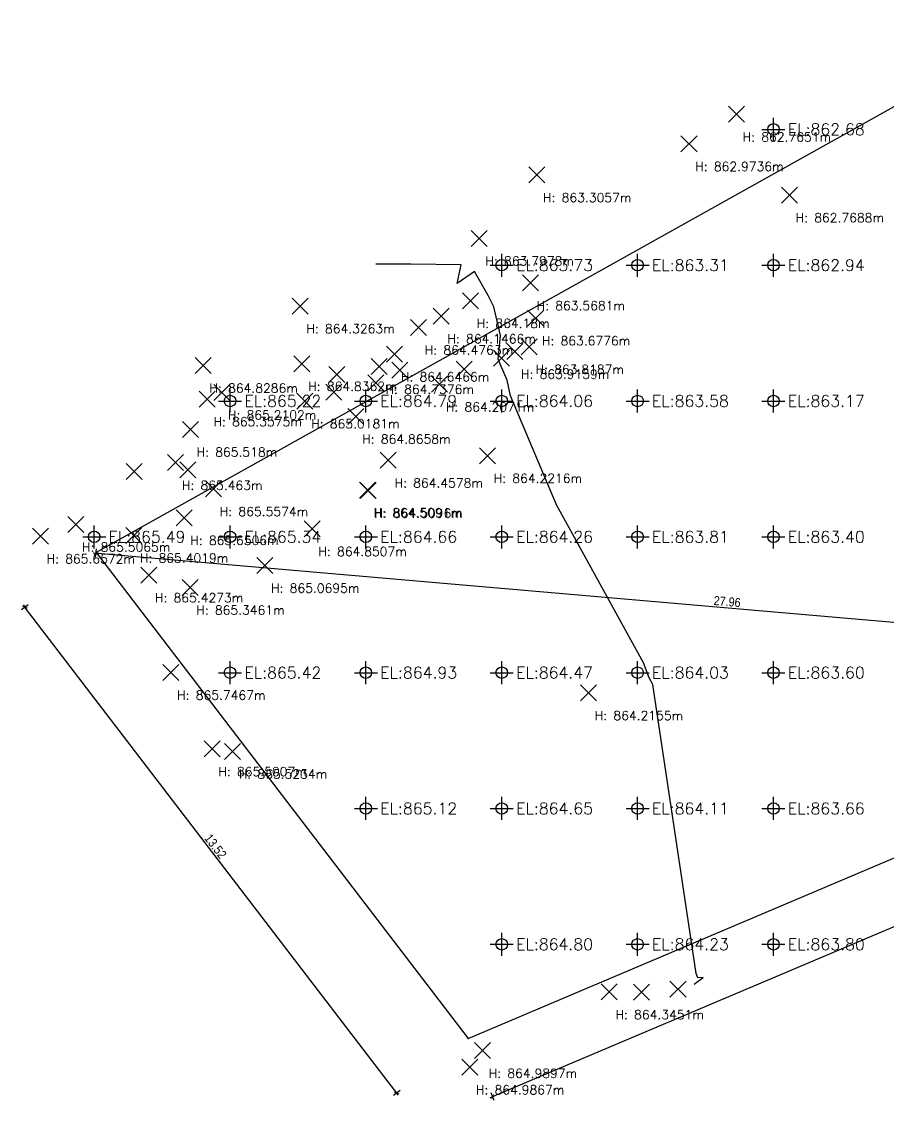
# Model space of a CAD drawing. Header units: metres. Extents: x 243953 to 244054, y 1151082 to 1151124.
# Drawn here: x 244005.66 to 244024.8, y 1151082.14 to 1151105.97 of the extents above; entities that cross this region are included whole.
import ezdxf

# ---------------------------------------------------------------- set-up
doc = ezdxf.new("R2010")
doc.units = ezdxf.units.M
for name, color, linetype in [('A-G-DIMENSION', 191, 'Continuous'), ('C-TOPO-MINR', 8, 'Continuous'), ('C-TOPO-TEXT', 7, 'Continuous'), ('Heights', 7, 'Continuous'), ('V-NODE', 1, 'Continuous')]:
    doc.layers.add(name, color=color, linetype=linetype)
doc.styles.add('Site 1-200 (m)', font='arial.ttf', dxfattribs={"width": 0.85, "height": 0.2})
doc.styles.get("Standard").update_dxf_attribs({"font": 'simplex.shx'})
doc.dimstyles.new('FC 1-200 (m)', dxfattribs={"dimtxt": 0.26, "dimasz": 0.03, "dimexe": 0.144, "dimexo": 0.144, "dimgap": 0.03, "dimtad": 1, "dimzin": 9, "dimdsep": 46, "dimtxsty": 'Site 1-200 (m)', "dimblk": 'CC-DIMTICK', "dimcen": 90, "dimse1": 1, "dimse2": 1, "dimclrd": 256, "dimclrt": 256, "dimadec": 3, "dimazin": 0, "dimtfac": 1, "dimtix": 1, "dimtmove": 2, "dimatfit": 3, "dimfxl": 0.144, "dimtolj": 1, "dimlwd": -1, "dimarcsym": 0})

# ---------------------------------------------------------------- blocks, each defined once
blk = doc.blocks.new('*U1')
at = {"color": 0, "linetype": 'ByBlock', "lineweight": -2, "transparency": 16777216}
for p, q in [((-0.707, -0.707), (0.707, 0.707)), ((-0.707, 0.707), (0.707, -0.707))]:
    blk.add_line(p, q, dxfattribs=at)
blk = doc.blocks.new('*U2', base_point=(244006.07, 1151094.599, 865.657))
at = {"layer": 'V-NODE', "lineweight": -2, "xscale": 0.25, "yscale": 0.25, "zscale": 0.25}
blk.add_blockref('*U1', (244006.07, 1151094.599, 865.657), dxfattribs=at)
blk = doc.blocks.new('*U3', base_point=(244006.852, 1151094.86, 865.506))
at = {"layer": 'V-NODE', "lineweight": -2, "xscale": 0.25, "yscale": 0.25, "zscale": 0.25}
blk.add_blockref('*U1', (244006.852, 1151094.86, 865.506), dxfattribs=at)
blk = doc.blocks.new('*U4', base_point=(244008.9528, 1151091.588, 865.7467))
at = {"layer": 'V-NODE', "lineweight": -2, "xscale": 0.25, "yscale": 0.25, "zscale": 0.25}
blk.add_blockref('*U1', (244008.9528, 1151091.588, 865.7467), dxfattribs=at)
blk = doc.blocks.new('*U5', base_point=(244009.8637, 1151089.901, 865.5007))
at = {"layer": 'V-NODE', "lineweight": -2, "xscale": 0.25, "yscale": 0.25, "zscale": 0.25}
blk.add_blockref('*U1', (244009.8637, 1151089.901, 865.5007), dxfattribs=at)
blk = doc.blocks.new('*U6', base_point=(244010.3153, 1151089.845, 865.5234))
at = {"layer": 'V-NODE', "lineweight": -2, "xscale": 0.25, "yscale": 0.25, "zscale": 0.25}
blk.add_blockref('*U1', (244010.3153, 1151089.845, 865.5234), dxfattribs=at)
blk = doc.blocks.new('*U7', base_point=(244015.5507, 1151082.871, 864.9867))
at = {"layer": 'V-NODE', "lineweight": -2, "xscale": 0.25, "yscale": 0.25, "zscale": 0.25}
blk.add_blockref('*U1', (244015.5507, 1151082.871, 864.9867), dxfattribs=at)
blk = doc.blocks.new('*U8', base_point=(244015.8342, 1151083.236, 864.9897))
at = {"layer": 'V-NODE', "lineweight": -2, "xscale": 0.25, "yscale": 0.25, "zscale": 0.25}
blk.add_blockref('*U1', (244015.8342, 1151083.236, 864.9897), dxfattribs=at)
blk = doc.blocks.new('*U9', base_point=(244018.6332, 1151084.532, 864.3451))
at = {"layer": 'V-NODE', "lineweight": -2, "xscale": 0.25, "yscale": 0.25, "zscale": 0.25}
blk.add_blockref('*U1', (244018.6332, 1151084.532, 864.3451), dxfattribs=at)
blk = doc.blocks.new('*U10', base_point=(244019.3449, 1151084.526, 864.2552))
at = {"layer": 'V-NODE', "lineweight": -2, "xscale": 0.25, "yscale": 0.25, "zscale": 0.25}
blk.add_blockref('*U1', (244019.3449, 1151084.526, 864.2552), dxfattribs=at)
blk = doc.blocks.new('*U11', base_point=(244020.1506, 1151084.597, 864.0674))
at = {"layer": 'V-NODE', "lineweight": -2, "xscale": 0.25, "yscale": 0.25, "zscale": 0.25}
blk.add_blockref('*U1', (244020.1506, 1151084.597, 864.0674), dxfattribs=at)
blk = doc.blocks.new('*U12', base_point=(244018.1759, 1151091.138, 864.2155))
at = {"layer": 'V-NODE', "lineweight": -2, "xscale": 0.25, "yscale": 0.25, "zscale": 0.25}
blk.add_blockref('*U1', (244018.1759, 1151091.138, 864.2155), dxfattribs=at)
blk = doc.blocks.new('*U13', base_point=(244015.9445, 1151096.378, 864.2216))
at = {"layer": 'V-NODE', "lineweight": -2, "xscale": 0.25, "yscale": 0.25, "zscale": 0.25}
blk.add_blockref('*U1', (244015.9445, 1151096.378, 864.2216), dxfattribs=at)
blk = doc.blocks.new('*U14', base_point=(244013.309, 1151095.608, 864.51))
at = {"layer": 'V-NODE', "lineweight": -2, "xscale": 0.25, "yscale": 0.25, "zscale": 0.25}
blk.add_blockref('*U1', (244013.309, 1151095.608, 864.51), dxfattribs=at)
blk = doc.blocks.new('*U15', base_point=(244013.2922, 1151095.617, 864.5091))
at = {"layer": 'V-NODE', "lineweight": -2, "xscale": 0.25, "yscale": 0.25, "zscale": 0.25}
blk.add_blockref('*U1', (244013.2922, 1151095.617, 864.5091), dxfattribs=at)
blk = doc.blocks.new('*U16', base_point=(244012.0726, 1151094.762, 864.8507))
at = {"layer": 'V-NODE', "lineweight": -2, "xscale": 0.25, "yscale": 0.25, "zscale": 0.25}
blk.add_blockref('*U1', (244012.0726, 1151094.762, 864.8507), dxfattribs=at)
blk = doc.blocks.new('*U17', base_point=(244011.0268, 1151093.952, 865.0695))
at = {"layer": 'V-NODE', "lineweight": -2, "xscale": 0.25, "yscale": 0.25, "zscale": 0.25}
blk.add_blockref('*U1', (244011.0268, 1151093.952, 865.0695), dxfattribs=at)
blk = doc.blocks.new('*U18', base_point=(244009.3759, 1151093.467, 865.3461))
at = {"layer": 'V-NODE', "lineweight": -2, "xscale": 0.25, "yscale": 0.25, "zscale": 0.25}
blk.add_blockref('*U1', (244009.3759, 1151093.467, 865.3461), dxfattribs=at)
blk = doc.blocks.new('*U19', base_point=(244008.4629, 1151093.739, 865.4273))
at = {"layer": 'V-NODE', "lineweight": -2, "xscale": 0.25, "yscale": 0.25, "zscale": 0.25}
blk.add_blockref('*U1', (244008.4629, 1151093.739, 865.4273), dxfattribs=at)
blk = doc.blocks.new('*U20', base_point=(244008.1308, 1151094.616, 865.4019))
at = {"layer": 'V-NODE', "lineweight": -2, "xscale": 0.25, "yscale": 0.25, "zscale": 0.25}
blk.add_blockref('*U1', (244008.1308, 1151094.616, 865.4019), dxfattribs=at)
blk = doc.blocks.new('*U21', base_point=(244009.2428, 1151095.008, 865.6506))
at = {"layer": 'V-NODE', "lineweight": -2, "xscale": 0.25, "yscale": 0.25, "zscale": 0.25}
blk.add_blockref('*U1', (244009.2428, 1151095.008, 865.6506), dxfattribs=at)
blk = doc.blocks.new('*U22', base_point=(244009.8952, 1151095.644, 865.5574))
at = {"layer": 'V-NODE', "lineweight": -2, "xscale": 0.25, "yscale": 0.25, "zscale": 0.25}
blk.add_blockref('*U1', (244009.8952, 1151095.644, 865.5574), dxfattribs=at)
blk = doc.blocks.new('*U23', base_point=(244009.3272, 1151096.063, 865.3468))
at = {"layer": 'V-NODE', "lineweight": -2, "xscale": 0.25, "yscale": 0.25, "zscale": 0.25}
blk.add_blockref('*U1', (244009.3272, 1151096.063, 865.3468), dxfattribs=at)
blk = doc.blocks.new('*U24', base_point=(244009.0576, 1151096.225, 865.463))
at = {"layer": 'V-NODE', "lineweight": -2, "xscale": 0.25, "yscale": 0.25, "zscale": 0.25}
blk.add_blockref('*U1', (244009.0576, 1151096.225, 865.463), dxfattribs=at)
blk = doc.blocks.new('*U25', base_point=(244008.1398, 1151096.03, 865.2954))
at = {"layer": 'V-NODE', "lineweight": -2, "xscale": 0.25, "yscale": 0.25, "zscale": 0.25}
blk.add_blockref('*U1', (244008.1398, 1151096.03, 865.2954), dxfattribs=at)
blk = doc.blocks.new('*U26', base_point=(244009.383, 1151096.957, 865.518))
at = {"layer": 'V-NODE', "lineweight": -2, "xscale": 0.25, "yscale": 0.25, "zscale": 0.25}
blk.add_blockref('*U1', (244009.383, 1151096.957, 865.518), dxfattribs=at)
blk = doc.blocks.new('*U27', base_point=(244009.7555, 1151097.629, 865.3575))
at = {"layer": 'V-NODE', "lineweight": -2, "xscale": 0.25, "yscale": 0.25, "zscale": 0.25}
blk.add_blockref('*U1', (244009.7555, 1151097.629, 865.3575), dxfattribs=at)
blk = doc.blocks.new('*U28', base_point=(244009.6666, 1151098.37, 864.8286))
at = {"layer": 'V-NODE', "lineweight": -2, "xscale": 0.25, "yscale": 0.25, "zscale": 0.25}
blk.add_blockref('*U1', (244009.6666, 1151098.37, 864.8286), dxfattribs=at)
blk = doc.blocks.new('*U29', base_point=(244010.0748, 1151097.775, 865.2102))
at = {"layer": 'V-NODE', "lineweight": -2, "xscale": 0.25, "yscale": 0.25, "zscale": 0.25}
blk.add_blockref('*U1', (244010.0748, 1151097.775, 865.2102), dxfattribs=at)
blk = doc.blocks.new('*U30', base_point=(244011.9126, 1151097.582, 865.0181))
at = {"layer": 'V-NODE', "lineweight": -2, "xscale": 0.25, "yscale": 0.25, "zscale": 0.25}
blk.add_blockref('*U1', (244011.9126, 1151097.582, 865.0181), dxfattribs=at)
blk = doc.blocks.new('*U31', base_point=(244012.5504, 1151097.784, 865.008))
at = {"layer": 'V-NODE', "lineweight": -2, "xscale": 0.25, "yscale": 0.25, "zscale": 0.25}
blk.add_blockref('*U1', (244012.5504, 1151097.784, 865.008), dxfattribs=at)
blk = doc.blocks.new('*U32', base_point=(244013.0403, 1151097.244, 864.8658))
at = {"layer": 'V-NODE', "lineweight": -2, "xscale": 0.25, "yscale": 0.25, "zscale": 0.25}
blk.add_blockref('*U1', (244013.0403, 1151097.244, 864.8658), dxfattribs=at)
blk = doc.blocks.new('*U33', base_point=(244013.7539, 1151096.277, 864.4578))
at = {"layer": 'V-NODE', "lineweight": -2, "xscale": 0.25, "yscale": 0.25, "zscale": 0.25}
blk.add_blockref('*U1', (244013.7539, 1151096.277, 864.4578), dxfattribs=at)
blk = doc.blocks.new('*U34', base_point=(244013.4757, 1151097.99, 864.7275))
at = {"layer": 'V-NODE', "lineweight": -2, "xscale": 0.25, "yscale": 0.25, "zscale": 0.25}
blk.add_blockref('*U1', (244013.4757, 1151097.99, 864.7275), dxfattribs=at)
blk = doc.blocks.new('*U35', base_point=(244013.5553, 1151098.345, 864.7376))
at = {"layer": 'V-NODE', "lineweight": -2, "xscale": 0.25, "yscale": 0.25, "zscale": 0.25}
blk.add_blockref('*U1', (244013.5553, 1151098.345, 864.7376), dxfattribs=at)
blk = doc.blocks.new('*U36', base_point=(244014.8872, 1151097.955, 864.2071))
at = {"layer": 'V-NODE', "lineweight": -2, "xscale": 0.25, "yscale": 0.25, "zscale": 0.25}
blk.add_blockref('*U1', (244014.8872, 1151097.955, 864.2071), dxfattribs=at)
blk = doc.blocks.new('*U37', base_point=(244015.4324, 1151098.292, 864.1629))
at = {"layer": 'V-NODE', "lineweight": -2, "xscale": 0.25, "yscale": 0.25, "zscale": 0.25}
blk.add_blockref('*U1', (244015.4324, 1151098.292, 864.1629), dxfattribs=at)
blk = doc.blocks.new('*U38', base_point=(244016.2537, 1151098.534, 863.9833))
at = {"layer": 'V-NODE', "lineweight": -2, "xscale": 0.25, "yscale": 0.25, "zscale": 0.25}
blk.add_blockref('*U1', (244016.2537, 1151098.534, 863.9833), dxfattribs=at)
blk = doc.blocks.new('*U39', base_point=(244016.5455, 1151098.678, 863.9159))
at = {"layer": 'V-NODE', "lineweight": -2, "xscale": 0.25, "yscale": 0.25, "zscale": 0.25}
blk.add_blockref('*U1', (244016.5455, 1151098.678, 863.9159), dxfattribs=at)
blk = doc.blocks.new('*U40', base_point=(244016.868, 1151098.782, 863.819))
at = {"layer": 'V-NODE', "lineweight": -2, "xscale": 0.25, "yscale": 0.25, "zscale": 0.25}
blk.add_blockref('*U1', (244016.868, 1151098.782, 863.819), dxfattribs=at)
blk = doc.blocks.new('*U41', base_point=(244017.0082, 1151099.416, 863.6776))
at = {"layer": 'V-NODE', "lineweight": -2, "xscale": 0.25, "yscale": 0.25, "zscale": 0.25}
blk.add_blockref('*U1', (244017.0082, 1151099.416, 863.6776), dxfattribs=at)
blk = doc.blocks.new('*U42', base_point=(244016.8909, 1151100.193, 863.5681))
at = {"layer": 'V-NODE', "lineweight": -2, "xscale": 0.25, "yscale": 0.25, "zscale": 0.25}
blk.add_blockref('*U1', (244016.8909, 1151100.193, 863.5681), dxfattribs=at)
blk = doc.blocks.new('*U43', base_point=(244015.7614, 1151101.177, 863.7978))
at = {"layer": 'V-NODE', "lineweight": -2, "xscale": 0.25, "yscale": 0.25, "zscale": 0.25}
blk.add_blockref('*U1', (244015.7614, 1151101.177, 863.7978), dxfattribs=at)
blk = doc.blocks.new('*U44', base_point=(244015.5703, 1151099.799, 864.18))
at = {"layer": 'V-NODE', "lineweight": -2, "xscale": 0.25, "yscale": 0.25, "zscale": 0.25}
blk.add_blockref('*U1', (244015.5703, 1151099.799, 864.18), dxfattribs=at)
blk = doc.blocks.new('*U45', base_point=(244014.9216, 1151099.459, 864.1466))
at = {"layer": 'V-NODE', "lineweight": -2, "xscale": 0.25, "yscale": 0.25, "zscale": 0.25}
blk.add_blockref('*U1', (244014.9216, 1151099.459, 864.1466), dxfattribs=at)
blk = doc.blocks.new('*U46', base_point=(244014.4217, 1151099.21, 864.4763))
at = {"layer": 'V-NODE', "lineweight": -2, "xscale": 0.25, "yscale": 0.25, "zscale": 0.25}
blk.add_blockref('*U1', (244014.4217, 1151099.21, 864.4763), dxfattribs=at)
blk = doc.blocks.new('*U47', base_point=(244013.8937, 1151098.619, 864.6466))
at = {"layer": 'V-NODE', "lineweight": -2, "xscale": 0.25, "yscale": 0.25, "zscale": 0.25}
blk.add_blockref('*U1', (244013.8937, 1151098.619, 864.6466), dxfattribs=at)
blk = doc.blocks.new('*U48', base_point=(244014.0069, 1151098.269, 864.6966))
at = {"layer": 'V-NODE', "lineweight": -2, "xscale": 0.25, "yscale": 0.25, "zscale": 0.25}
blk.add_blockref('*U1', (244014.0069, 1151098.269, 864.6966), dxfattribs=at)
blk = doc.blocks.new('*U49', base_point=(244012.6172, 1151098.174, 864.9585))
at = {"layer": 'V-NODE', "lineweight": -2, "xscale": 0.25, "yscale": 0.25, "zscale": 0.25}
blk.add_blockref('*U1', (244012.6172, 1151098.174, 864.9585), dxfattribs=at)
blk = doc.blocks.new('*U50', base_point=(244011.8468, 1151098.408, 864.8362))
at = {"layer": 'V-NODE', "lineweight": -2, "xscale": 0.25, "yscale": 0.25, "zscale": 0.25}
blk.add_blockref('*U1', (244011.8468, 1151098.408, 864.8362), dxfattribs=at)
blk = doc.blocks.new('*U51', base_point=(244011.8068, 1151099.682, 864.3263))
at = {"layer": 'V-NODE', "lineweight": -2, "xscale": 0.25, "yscale": 0.25, "zscale": 0.25}
blk.add_blockref('*U1', (244011.8068, 1151099.682, 864.3263), dxfattribs=at)
blk = doc.blocks.new('*U52', base_point=(244017.0333, 1151102.579, 863.3057))
at = {"layer": 'V-NODE', "lineweight": -2, "xscale": 0.25, "yscale": 0.25, "zscale": 0.25}
blk.add_blockref('*U1', (244017.0333, 1151102.579, 863.3057), dxfattribs=at)
blk = doc.blocks.new('*U53', base_point=(244020.3939, 1151103.265, 862.9736))
at = {"layer": 'V-NODE', "lineweight": -2, "xscale": 0.25, "yscale": 0.25, "zscale": 0.25}
blk.add_blockref('*U1', (244020.3939, 1151103.265, 862.9736), dxfattribs=at)
blk = doc.blocks.new('*U54', base_point=(244021.442, 1151103.918, 862.765))
at = {"layer": 'V-NODE', "lineweight": -2, "xscale": 0.25, "yscale": 0.25, "zscale": 0.25}
blk.add_blockref('*U1', (244021.442, 1151103.918, 862.765), dxfattribs=at)
blk = doc.blocks.new('*U55', base_point=(244022.6109, 1151102.134, 862.7688))
at = {"layer": 'V-NODE', "lineweight": -2, "xscale": 0.25, "yscale": 0.25, "zscale": 0.25}
blk.add_blockref('*U1', (244022.6109, 1151102.134, 862.7688), dxfattribs=at)
blk = doc.blocks.new('CC-DIMTICK')
for p, q in [((0, 3), (0, -3)), ((2, 0), (-2, 0))]:
    blk.add_line(p, q)
at = {"const_width": 0.444, "flags": 128}
blk.add_lwpolyline([(-1.41, -1.41), (1.41, 1.41)], dxfattribs=at)
blk = doc.blocks.new('*D137')
at = {"layer": 'A-G-DIMENSION', "transparency": 16777216}
blk.add_line((244035.671, 1151090.534), (244016.086, 1151082.231), dxfattribs=at)
at = {"layer": 'A-G-DIMENSION', "transparency": 16777216, "xscale": 0.03, "yscale": 0.03, "zscale": 0.03}
for p, rotation in [((244035.698, 1151090.546), 22.97358146910852), ((244016.058, 1151082.22), 202.9735814691085)]:
    blk.add_blockref('CC-DIMTICK', p, dxfattribs=dict(at, rotation=rotation))
at = {"layer": 'A-G-DIMENSION', "transparency": 16777216, "insert": (244025.827, 1151086.504), "char_height": 0.2, "attachment_point": 5, "rotation": 22.9736, "style": 'Site 1-200 (m)'}
blk.add_mtext('\\A1;21.33', dxfattribs=at)
blk = doc.blocks.new('*D138')
at = {"layer": 'A-G-DIMENSION', "transparency": 16777216}
blk.add_line((244013.923, 1151082.325), (244005.746, 1151093.013), dxfattribs=at)
at = {"layer": 'A-G-DIMENSION', "transparency": 16777216, "xscale": 0.03, "yscale": 0.03, "zscale": 0.03}
for p, rotation in [((244005.727, 1151093.037), 127.4192203979218), ((244013.941, 1151082.301), 307.4192203979218)]:
    blk.add_blockref('CC-DIMTICK', p, dxfattribs=dict(at, rotation=rotation))
at = {"layer": 'A-G-DIMENSION', "transparency": 16777216, "insert": (244009.939, 1151087.749), "char_height": 0.2, "attachment_point": 5, "rotation": 307.4192, "style": 'Site 1-200 (m)'}
blk.add_mtext('\\A1;13.52', dxfattribs=at)
blk = doc.blocks.new('*D140')
at = {"layer": 'A-G-DIMENSION', "transparency": 16777216}
blk.add_line((244007.329, 1151094.224), (244035.123, 1151091.82), dxfattribs=at)
at = {"layer": 'A-G-DIMENSION', "transparency": 16777216, "xscale": 0.03, "yscale": 0.03, "zscale": 0.03}
for p, rotation in [((244007.299, 1151094.227), 175.0549365198598), ((244035.153, 1151091.817), 355.0549365198598)]:
    blk.add_blockref('CC-DIMTICK', p, dxfattribs=dict(at, rotation=rotation))
at = {"layer": 'A-G-DIMENSION', "transparency": 16777216, "insert": (244021.237, 1151093.154), "char_height": 0.2, "attachment_point": 5, "rotation": 355.0549, "style": 'Site 1-200 (m)'}
blk.add_mtext('\\A1;27.96', dxfattribs=at)

msp = doc.modelspace()

# ---------------------------------------------------------------- linework, layer by layer
at = {"color": 11, "true_color": 0xf27172}
msp.add_lwpolyline([(244026.67, 1151105.063), (244007.3, 1151094.24), (244015.514, 1151083.504), (244035.154, 1151091.83), (244032.815, 1151096.249), (244027.81, 1151105.7)], close=True, dxfattribs=at)
msp.add_lwpolyline([(244026.67, 1151105.063), (244007.3, 1151094.24), (244015.514, 1151083.504), (244035.154, 1151091.83), (244032.815, 1151096.249), (244027.81, 1151105.7)], close=True)
for p in [(244007.3, 1151094.24), (244015.514, 1151083.504)]:
    msp.add_point(p)
at = {"layer": 'C-TOPO-MINR', "color": 8, "linetype": 'Continuous', "lineweight": -3, "elevation": 864, "flags": 128}
msp.add_lwpolyline([(244020.509, 1151084.702), (244020.71, 1151084.85), (244020.592, 1151084.841), (244020.551, 1151084.94), (244019.594, 1151091.322), (244019.513, 1151091.472), (244019.386, 1151091.801), (244017.466, 1151095.289), (244016.452, 1151097.7), (244016.38, 1151098.045), (244016.232, 1151098.383), (244016.177, 1151098.511), (244016.196, 1151098.641), (244016.235, 1151099.035), (244016.085, 1151099.662), (244015.959, 1151099.915), (244015.66, 1151100.448), (244015.275, 1151100.181), (244015.362, 1151100.591), (244014.248, 1151100.605), (244013.478, 1151100.608)], dxfattribs=at)
at = {"layer": 'C-TOPO-TEXT', "color": 6, "linetype": 'Continuous', "lineweight": -3}
for p, q in [((244022.259, 1151103.331, 862.676), (244022.259, 1151103.839, 862.676)), ((244022.005, 1151103.585, 862.676), (244022.513, 1151103.585, 862.676)), ((244016.259, 1151100.331, 863.732), (244016.259, 1151100.839, 863.732)), ((244019.259, 1151100.331, 863.307), (244019.259, 1151100.839, 863.307)), ((244022.259, 1151100.331, 862.938), (244022.259, 1151100.839, 862.938)), ((244016.005, 1151100.585, 863.732), (244016.513, 1151100.585, 863.732)), ((244019.005, 1151100.585, 863.307), (244019.513, 1151100.585, 863.307)), ((244022.005, 1151100.585, 862.938), (244022.513, 1151100.585, 862.938)), ((244010.259, 1151097.331, 865.217), (244010.259, 1151097.839, 865.217)), ((244013.259, 1151097.331, 864.794), (244013.259, 1151097.839, 864.794)), ((244016.259, 1151097.331, 864.061), (244016.259, 1151097.839, 864.061)), ((244019.259, 1151097.331, 863.582), (244019.259, 1151097.839, 863.582)), ((244022.259, 1151097.331, 863.171), (244022.259, 1151097.839, 863.171)), ((244010.005, 1151097.585, 865.217), (244010.513, 1151097.585, 865.217)), ((244013.005, 1151097.585, 864.794), (244013.513, 1151097.585, 864.794)), ((244016.005, 1151097.585, 864.061), (244016.513, 1151097.585, 864.061)), ((244019.005, 1151097.585, 863.582), (244019.513, 1151097.585, 863.582)), ((244022.005, 1151097.585, 863.171), (244022.513, 1151097.585, 863.171)), ((244007.259, 1151094.331, 865.486), (244007.259, 1151094.839, 865.486)), ((244010.259, 1151094.331, 865.34), (244010.259, 1151094.839, 865.34)), ((244013.259, 1151094.331, 864.656), (244013.259, 1151094.839, 864.656)), ((244016.259, 1151094.331, 864.263), (244016.259, 1151094.839, 864.263)), ((244019.259, 1151094.331, 863.808), (244019.259, 1151094.839, 863.808)), ((244022.259, 1151094.331, 863.397), (244022.259, 1151094.839, 863.397)), ((244007.005, 1151094.585, 865.486), (244007.513, 1151094.585, 865.486)), ((244010.005, 1151094.585, 865.34), (244010.513, 1151094.585, 865.34)), ((244013.005, 1151094.585, 864.656), (244013.513, 1151094.585, 864.656)), ((244016.005, 1151094.585, 864.263), (244016.513, 1151094.585, 864.263)), ((244019.005, 1151094.585, 863.808), (244019.513, 1151094.585, 863.808)), ((244022.005, 1151094.585, 863.397), (244022.513, 1151094.585, 863.397)), ((244010.259, 1151091.331, 865.421), (244010.259, 1151091.839, 865.421)), ((244013.259, 1151091.331, 864.93), (244013.259, 1151091.839, 864.93)), ((244016.259, 1151091.331, 864.472), (244016.259, 1151091.839, 864.472)), ((244019.259, 1151091.331, 864.031), (244019.259, 1151091.839, 864.031)), ((244022.259, 1151091.331, 863.597), (244022.259, 1151091.839, 863.597)), ((244010.005, 1151091.585, 865.421), (244010.513, 1151091.585, 865.421)), ((244013.005, 1151091.585, 864.93), (244013.513, 1151091.585, 864.93)), ((244016.005, 1151091.585, 864.472), (244016.513, 1151091.585, 864.472)), ((244019.005, 1151091.585, 864.031), (244019.513, 1151091.585, 864.031)), ((244022.005, 1151091.585, 863.597), (244022.513, 1151091.585, 863.597)), ((244013.259, 1151088.331, 865.123), (244013.259, 1151088.839, 865.123)), ((244016.259, 1151088.331, 864.649), (244016.259, 1151088.839, 864.649)), ((244019.259, 1151088.331, 864.111), (244019.259, 1151088.839, 864.111)), ((244022.259, 1151088.331, 863.664), (244022.259, 1151088.839, 863.664)), ((244013.005, 1151088.585, 865.123), (244013.513, 1151088.585, 865.123)), ((244016.005, 1151088.585, 864.649), (244016.513, 1151088.585, 864.649)), ((244019.005, 1151088.585, 864.111), (244019.513, 1151088.585, 864.111)), ((244022.005, 1151088.585, 863.664), (244022.513, 1151088.585, 863.664)), ((244016.259, 1151085.331, 864.802), (244016.259, 1151085.839, 864.802)), ((244019.259, 1151085.331, 864.226), (244019.259, 1151085.839, 864.226)), ((244022.259, 1151085.331, 863.803), (244022.259, 1151085.839, 863.803)), ((244016.005, 1151085.585, 864.802), (244016.513, 1151085.585, 864.802)), ((244019.005, 1151085.585, 864.226), (244019.513, 1151085.585, 864.226)), ((244022.005, 1151085.585, 863.803), (244022.513, 1151085.585, 863.803))]:
    msp.add_line(p, q, dxfattribs=at)
for centre in [(244022.259, 1151103.585, 862.676), (244016.259, 1151100.585, 863.732), (244019.259, 1151100.585, 863.307), (244022.259, 1151100.585, 862.938), (244010.259, 1151097.585, 865.217), (244013.259, 1151097.585, 864.794), (244016.259, 1151097.585, 864.061), (244019.259, 1151097.585, 863.582), (244022.259, 1151097.585, 863.171), (244007.259, 1151094.585, 865.486), (244010.259, 1151094.585, 865.34), (244013.259, 1151094.585, 864.656), (244016.259, 1151094.585, 864.263), (244019.259, 1151094.585, 863.808), (244022.259, 1151094.585, 863.397), (244010.259, 1151091.585, 865.421), (244013.259, 1151091.585, 864.93), (244016.259, 1151091.585, 864.472), (244019.259, 1151091.585, 864.031), (244022.259, 1151091.585, 863.597), (244013.259, 1151088.585, 865.123), (244016.259, 1151088.585, 864.649), (244019.259, 1151088.585, 864.111), (244022.259, 1151088.585, 863.664), (244016.259, 1151085.585, 864.802), (244019.259, 1151085.585, 864.226), (244022.259, 1151085.585, 863.803)]:
    msp.add_circle(centre, 0.127, dxfattribs=at)

# ---------------------------------------------------------------- block references
at = {"layer": 'V-NODE'}
for name, p in [('*U54', (244021.442, 1151103.918, 862.765)), ('*U53', (244020.394, 1151103.265, 862.974)), ('*U52', (244017.033, 1151102.579, 863.306)), ('*U55', (244022.611, 1151102.134, 862.769)), ('*U43', (244015.761, 1151101.177, 863.798)), ('*U42', (244016.891, 1151100.193, 863.568)), ('*U44', (244015.57, 1151099.799, 864.18)), ('*U51', (244011.807, 1151099.682, 864.326)), ('*U45', (244014.922, 1151099.459, 864.147)), ('*U41', (244017.008, 1151099.416, 863.678)), ('*U46', (244014.422, 1151099.21, 864.476)), ('*U40', (244016.868, 1151098.782, 863.819)), ('*U47', (244013.894, 1151098.619, 864.647)), ('*U38', (244016.254, 1151098.534, 863.983)), ('*U39', (244016.546, 1151098.678, 863.916)), ('*U28', (244009.667, 1151098.37, 864.829)), ('*U50', (244011.847, 1151098.408, 864.836)), ('*U35', (244013.555, 1151098.345, 864.738)), ('*U37', (244015.432, 1151098.292, 864.163)), ('*U49', (244012.617, 1151098.174, 864.958)), ('*U48', (244014.007, 1151098.269, 864.697)), ('*U34', (244013.476, 1151097.99, 864.727)), ('*U36', (244014.887, 1151097.955, 864.207)), ('*U27', (244009.755, 1151097.629, 865.357)), ('*U29', (244010.075, 1151097.775, 865.21)), ('*U30', (244011.913, 1151097.582, 865.018)), ('*U31', (244012.55, 1151097.784, 865.008)), ('*U32', (244013.04, 1151097.244, 864.866)), ('*U26', (244009.383, 1151096.957, 865.518)), ('*U13', (244015.945, 1151096.378, 864.222)), ('*U24', (244009.058, 1151096.225, 865.463)), ('*U33', (244013.754, 1151096.277, 864.458)), ('*U25', (244008.14, 1151096.03, 865.295)), ('*U23', (244009.327, 1151096.063, 865.347)), ('*U22', (244009.895, 1151095.644, 865.557)), ('*U15', (244013.292, 1151095.617, 864.509)), ('*U14', (244013.309, 1151095.608, 864.51)), ('*U21', (244009.243, 1151095.008, 865.651)), ('*U3', (244006.852, 1151094.86, 865.506)), ('*U16', (244012.073, 1151094.762, 864.851)), ('*U2', (244006.07, 1151094.599, 865.657)), ('*U20', (244008.131, 1151094.616, 865.402)), ('*U17', (244011.027, 1151093.952, 865.069)), ('*U19', (244008.463, 1151093.739, 865.427)), ('*U18', (244009.376, 1151093.467, 865.346)), ('*U4', (244008.953, 1151091.588, 865.747)), ('*U12', (244018.176, 1151091.138, 864.216)), ('*U5', (244009.864, 1151089.901, 865.501)), ('*U6', (244010.315, 1151089.845, 865.523)), ('*U9', (244018.633, 1151084.532, 864.345)), ('*U10', (244019.345, 1151084.526, 864.255)), ('*U11', (244020.151, 1151084.597, 864.067)), ('*U8', (244015.834, 1151083.236, 864.99)), ('*U7', (244015.551, 1151082.871, 864.987))]:
    msp.add_blockref(name, p, dxfattribs=at)

# ---------------------------------------------------------------- texts
at = {"layer": 'C-TOPO-TEXT', "color": 7, "linetype": 'Continuous', "lineweight": -3, "char_height": 0.254, "attachment_point": 4}
for s, insert in [('EL:862.68', (244022.576, 1151103.585, 862.676)), ('EL:863.73', (244016.576, 1151100.585, 863.732)), ('EL:863.31', (244019.576, 1151100.585, 863.307)), ('EL:862.94', (244022.576, 1151100.585, 862.938)), ('EL:865.22', (244010.576, 1151097.585, 865.217)), ('EL:864.79', (244013.576, 1151097.585, 864.794)), ('EL:864.06', (244016.576, 1151097.585, 864.061)), ('EL:863.58', (244019.576, 1151097.585, 863.582)), ('EL:863.17', (244022.576, 1151097.585, 863.171)), ('EL:865.49', (244007.576, 1151094.585, 865.486)), ('EL:865.34', (244010.576, 1151094.585, 865.34)), ('EL:864.66', (244013.576, 1151094.585, 864.656)), ('EL:864.26', (244016.576, 1151094.585, 864.263)), ('EL:863.81', (244019.576, 1151094.585, 863.808)), ('EL:863.40', (244022.576, 1151094.585, 863.397)), ('EL:865.42', (244010.576, 1151091.585, 865.421)), ('EL:864.93', (244013.576, 1151091.585, 864.93)), ('EL:864.47', (244016.576, 1151091.585, 864.472)), ('EL:864.03', (244019.576, 1151091.585, 864.031)), ('EL:863.60', (244022.576, 1151091.585, 863.597)), ('EL:865.12', (244013.576, 1151088.585, 865.123)), ('EL:864.65', (244016.576, 1151088.585, 864.649)), ('EL:864.11', (244019.576, 1151088.585, 864.111)), ('EL:863.66', (244022.576, 1151088.585, 863.664)), ('EL:864.80', (244016.576, 1151085.585, 864.802)), ('EL:864.23', (244019.576, 1151085.585, 864.226)), ('EL:863.80', (244022.576, 1151085.585, 863.803))]:
    msp.add_mtext(s, dxfattribs=dict(at, insert=insert))
at = {"layer": 'Heights', "color": 24}
for s, p in [(' H: 862.7651m', (244021.442, 1151103.318, 862.765)), (' H: 862.9736m', (244020.394, 1151102.665, 862.974)), (' H: 863.3057m', (244017.033, 1151101.979, 863.306)), (' H: 862.7688m', (244022.611, 1151101.534, 862.769)), (' H: 863.7978m', (244015.761, 1151100.577, 863.798)), (' H: 863.5681m', (244016.891, 1151099.593, 863.568)), (' H: 864.3263m', (244011.807, 1151099.082, 864.326)), (' H: 864.18m', (244015.57, 1151099.199, 864.18)), (' H: 864.1466m', (244014.922, 1151098.859, 864.147)), (' H: 863.6776m', (244017.008, 1151098.816, 863.678)), (' H: 864.4763m', (244014.422, 1151098.61, 864.476)), (' H: 864.6466m', (244013.894, 1151098.019, 864.647)), (' H: 863.9159m', (244016.546, 1151098.078, 863.916)), (' H: 863.8187m', (244016.868, 1151098.182, 863.819)), (' H: 864.8362m', (244011.847, 1151097.808, 864.836)), (' H: 864.8286m', (244009.667, 1151097.77, 864.829)), (' H: 864.7376m', (244013.555, 1151097.745, 864.738)), (' H: 864.2071m', (244014.887, 1151097.354, 864.207)), (' H: 865.2102m', (244010.075, 1151097.175, 865.21)), (' H: 865.3575m', (244009.756, 1151097.029, 865.358)), (' H: 865.0181m', (244011.913, 1151096.982, 865.018)), (' H: 864.8658m', (244013.04, 1151096.644, 864.866)), (' H: 865.518m', (244009.383, 1151096.357, 865.518)), (' H: 864.4578m', (244013.754, 1151095.676, 864.458)), (' H: 864.2216m', (244015.944, 1151095.778, 864.222)), (' H: 865.463m', (244009.058, 1151095.625, 865.463)), (' H: 865.5574m', (244009.895, 1151095.044, 865.557)), (' H: 864.5091m', (244013.292, 1151095.017, 864.509)), (' H: 864.5096m', (244013.309, 1151095.008, 864.51)), (' H: 865.5065m', (244006.852, 1151094.259, 865.507)), (' H: 865.6506m', (244009.243, 1151094.408, 865.651)), (' H: 865.6572m', (244006.07, 1151093.999, 865.657)), (' H: 865.4019m', (244008.131, 1151094.016, 865.402)), (' H: 864.8507m', (244012.073, 1151094.162, 864.851)), (' H: 865.0695m', (244011.027, 1151093.352, 865.07)), (' H: 865.4273m', (244008.463, 1151093.139, 865.427)), (' H: 865.3461m', (244009.376, 1151092.867, 865.346)), (' H: 865.7467m', (244008.953, 1151090.988, 865.747)), (' H: 864.2155m', (244018.176, 1151090.538, 864.216)), (' H: 865.5007m', (244009.864, 1151089.301, 865.501)), (' H: 865.5234m', (244010.315, 1151089.245, 865.523)), (' H: 864.3451m', (244018.633, 1151083.932, 864.345)), (' H: 864.9897m', (244015.834, 1151082.636, 864.99)), (' H: 864.9867m', (244015.551, 1151082.271, 864.987))]:
    msp.add_text(s, height=0.2, dxfattribs=at).set_placement(p)

# ---------------------------------------------------------------- dimensions: what is measured, and where the dimension line sits
at = {"layer": 'A-G-DIMENSION'}
for p1, p2, distance, picture, middle in [((244015.514, 1151083.504), (244007.3, 1151094.24), 1.98, '*D138', (244009.939, 1151087.749)), ((244007.3, 1151094.24), (244035.154, 1151091.83), -0.013, '*D140', (244021.237, 1151093.154)), ((244035.154, 1151091.83), (244015.514, 1151083.504), 1.395, '*D137', (244025.827, 1151086.504))]:
    dim = msp.add_aligned_dim(p1=p1, p2=p2, distance=distance, dimstyle='FC 1-200 (m)', dxfattribs=at)
    dim.commit()
    dim.dimension.update_dxf_attribs({"geometry": picture, "text_midpoint": middle})

doc.saveas('drawing.dxf')
